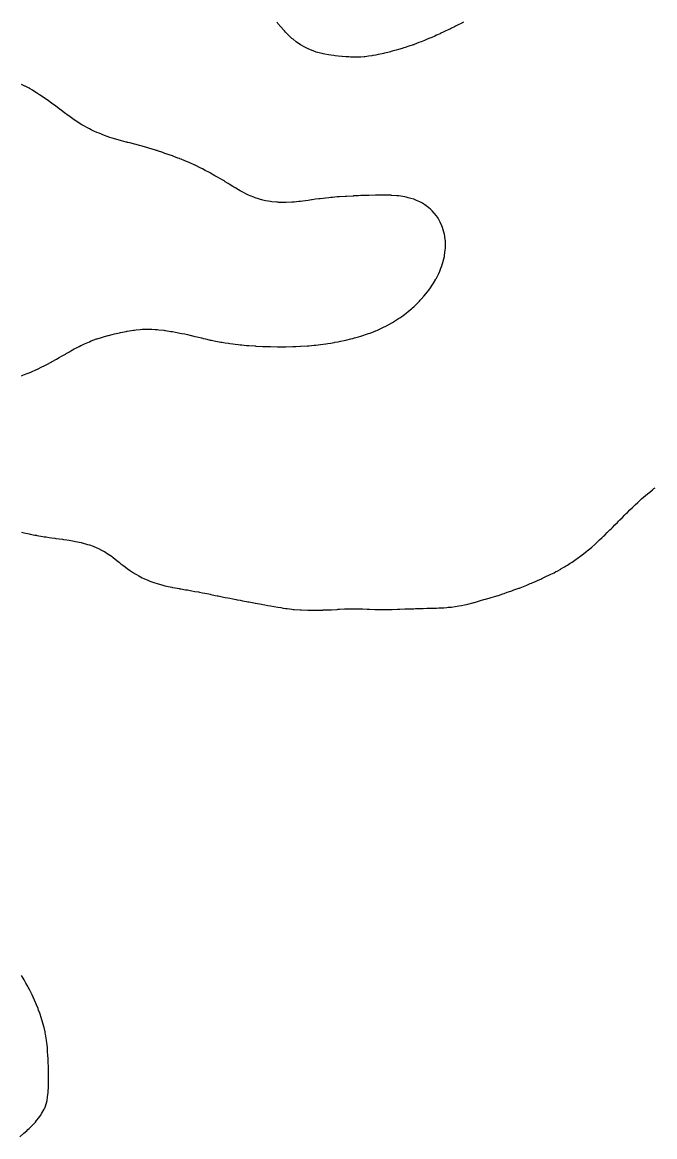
# Model space of a CAD drawing. Extents: x -717078 to -715000, y -984629 to -984000.
# Drawn here: x -715666.4 to -715582.6, y -984148.3 to -984000.5 of the extents above; entities that cross this region are included whole.
import ezdxf

# ---------------------------------------------------------------- set-up
doc = ezdxf.new("R2010")
doc.units = 0
doc.layers.add('buffer_B2_0_1_clip', color=7, linetype='Continuous')

msp = doc.modelspace()

# ---------------------------------------------------------------- linework, layer by layer
at = {"layer": 'buffer_B2_0_1_clip'}
for points in [[(-715607.92, -984000.5), (-715608.3, -984000.7), (-715608.5, -984000.79), (-715608.97, -984001.03), (-715609.09, -984001.09), (-715609.5, -984001.29), (-715609.64, -984001.36), (-715609.93, -984001.5), (-715610.31, -984001.69), (-715610.5, -984001.77), (-715611, -984002), (-715611.01, -984002.01), (-715611.5, -984002.23), (-715611.68, -984002.32), (-715612.1, -984002.5), (-715612.38, -984002.62), (-715612.5, -984002.67), (-715612.8, -984002.8), (-715613.08, -984002.92), (-715613.5, -984003.09), (-715613.8, -984003.2), (-715614.45, -984003.45), (-715614.5, -984003.47), (-715614.52, -984003.48), (-715614.59, -984003.5), (-715615.27, -984003.73), (-715615.5, -984003.81), (-715615.94, -984003.94), (-715616.03, -984003.97), (-715616.5, -984004.11), (-715616.81, -984004.19), (-715617.35, -984004.35), (-715617.5, -984004.39), (-715617.59, -984004.41), (-715617.94, -984004.5), (-715618.39, -984004.61), (-715618.5, -984004.64), (-715618.68, -984004.68), (-715619.21, -984004.79), (-715619.5, -984004.85), (-715619.92, -984004.92), (-715620.06, -984004.94), (-715620.5, -984005.01), (-715620.94, -984005.06), (-715621.07, -984005.07), (-715621.5, -984005.11), (-715621.88, -984005.12), (-715622.12, -984005.12), (-715622.5, -984005.13), (-715622.89, -984005.11), (-715623.1, -984005.1), (-715623.5, -984005.08), (-715623.97, -984005.03), (-715624.03, -984005.03), (-715624.5, -984004.98), (-715624.93, -984004.93), (-715625.09, -984004.91), (-715625.5, -984004.85), (-715625.81, -984004.81), (-715626.28, -984004.72), (-715626.5, -984004.68), (-715626.65, -984004.65), (-715627.25, -984004.5), (-715627.45, -984004.45), (-715627.5, -984004.43), (-715627.62, -984004.38), (-715628.17, -984004.17), (-715628.5, -984004.04), (-715628.85, -984003.85), (-715629.5, -984003.5), (-715629.5, -984003.5), (-715629.5, -984003.5), (-715629.51, -984003.49), (-715630.08, -984003.08), (-715630.5, -984002.76), (-715630.64, -984002.64), (-715630.8, -984002.5), (-715631.16, -984002.16), (-715631.5, -984001.82), (-715631.65, -984001.65), (-715631.78, -984001.5), (-715632.12, -984001.12), (-715632.5, -984000.65), (-715632.56, -984000.56), (-715632.61, -984000.5)], [(-715666.5, -984047.39), (-715666.31, -984047.31), (-715665.87, -984047.13), (-715665.5, -984046.98), (-715665.16, -984046.84), (-715664.6, -984046.6), (-715664.5, -984046.55), (-715664.46, -984046.54), (-715664.38, -984046.5), (-715663.8, -984046.2), (-715663.5, -984046.06), (-715663.13, -984045.87), (-715662.58, -984045.58), (-715662.5, -984045.54), (-715662.47, -984045.53), (-715662.43, -984045.5), (-715661.84, -984045.16), (-715661.5, -984044.96), (-715661.21, -984044.79), (-715660.68, -984044.5), (-715660.57, -984044.43), (-715660.5, -984044.39), (-715660.24, -984044.24), (-715659.94, -984044.06), (-715659.5, -984043.82), (-715659.29, -984043.71), (-715658.85, -984043.5), (-715658.62, -984043.38), (-715658.5, -984043.31), (-715658.15, -984043.15), (-715657.94, -984043.06), (-715657.5, -984042.86), (-715657.24, -984042.76), (-715656.54, -984042.5), (-715656.51, -984042.49), (-715656.5, -984042.48), (-715656.48, -984042.48), (-715655.76, -984042.24), (-715655.5, -984042.15), (-715655.03, -984042.03), (-715654.98, -984042.02), (-715654.5, -984041.89), (-715654.18, -984041.82), (-715653.71, -984041.71), (-715653.5, -984041.67), (-715653.36, -984041.64), (-715652.61, -984041.5), (-715652.52, -984041.48), (-715652.5, -984041.48), (-715652.47, -984041.47), (-715651.66, -984041.34), (-715651.5, -984041.32), (-715651.29, -984041.29), (-715650.76, -984041.24), (-715650.5, -984041.22), (-715650.21, -984041.21), (-715649.8, -984041.2), (-715649.5, -984041.19), (-715649.21, -984041.21), (-715648.76, -984041.24), (-715648.5, -984041.25), (-715648.28, -984041.28), (-715647.65, -984041.35), (-715647.5, -984041.37), (-715647.39, -984041.39), (-715646.69, -984041.5), (-715646.52, -984041.52), (-715646.5, -984041.53), (-715646.47, -984041.53), (-715645.67, -984041.67), (-715645.5, -984041.71), (-715645.24, -984041.76), (-715644.84, -984041.84), (-715644.5, -984041.91), (-715644.02, -984042.02), (-715643.96, -984042.04), (-715643.5, -984042.15), (-715643.22, -984042.22), (-715642.63, -984042.37), (-715642.5, -984042.4), (-715642.42, -984042.42), (-715642.1, -984042.5), (-715641.61, -984042.61), (-715641.5, -984042.64), (-715641.33, -984042.67), (-715640.78, -984042.78), (-715640.5, -984042.84), (-715640.09, -984042.91), (-715639.94, -984042.94), (-715639.5, -984043.01), (-715639.07, -984043.07), (-715638.9, -984043.1), (-715638.5, -984043.15), (-715638.19, -984043.19), (-715637.76, -984043.24), (-715637.5, -984043.27), (-715637.29, -984043.29), (-715636.65, -984043.35), (-715636.5, -984043.36), (-715636.37, -984043.37), (-715635.57, -984043.43), (-715635.5, -984043.43), (-715635.44, -984043.44), (-715634.52, -984043.48), (-715634.5, -984043.48), (-715634.03, -984043.5), (-715633.52, -984043.52), (-715633.5, -984043.52), (-715633.48, -984043.52), (-715632.54, -984043.54), (-715632.5, -984043.54), (-715631.5, -984043.54), (-715631.46, -984043.54), (-715630.52, -984043.52), (-715630.5, -984043.52), (-715630.48, -984043.52), (-715630.12, -984043.5), (-715629.53, -984043.47), (-715629.5, -984043.47), (-715629.47, -984043.47), (-715628.59, -984043.41), (-715628.5, -984043.4), (-715628.39, -984043.39), (-715627.68, -984043.32), (-715627.5, -984043.31), (-715626.5, -984043.19), (-715626.14, -984043.14), (-715625.9, -984043.1), (-715625.5, -984043.04), (-715625.04, -984042.96), (-715624.94, -984042.94), (-715624.5, -984042.87), (-715624.2, -984042.8), (-715623.7, -984042.7), (-715623.5, -984042.66), (-715622.84, -984042.5), (-715622.57, -984042.43), (-715622.5, -984042.41), (-715622.37, -984042.37), (-715621.8, -984042.2), (-715621.5, -984042.12), (-715620.5, -984041.79), (-715620.29, -984041.71), (-715619.73, -984041.5), (-715619.57, -984041.43), (-715619.5, -984041.4), (-715619.32, -984041.32), (-715618.88, -984041.12), (-715618.5, -984040.94), (-715618.21, -984040.79), (-715617.64, -984040.5), (-715617.55, -984040.45), (-715617.5, -984040.42), (-715617.3, -984040.3), (-715616.93, -984040.07), (-715616.5, -984039.8), (-715616.32, -984039.68), (-715616.06, -984039.5), (-715615.74, -984039.26), (-715615.5, -984039.08), (-715615.19, -984038.81), (-715614.81, -984038.5), (-715614.64, -984038.36), (-715614.5, -984038.23), (-715613.75, -984037.5), (-715613.63, -984037.37), (-715613.5, -984037.23), (-715613.16, -984036.84), (-715612.88, -984036.5), (-715612.71, -984036.29), (-715612.5, -984036.02), (-715612.28, -984035.72), (-715612.14, -984035.5), (-715611.89, -984035.11), (-715611.57, -984034.57), (-715611.53, -984034.5), (-715611.52, -984034.48), (-715611.5, -984034.45), (-715611.19, -984033.81), (-715611.05, -984033.5), (-715610.89, -984033.11), (-715610.78, -984032.78), (-715610.67, -984032.5), (-715610.63, -984032.37), (-715610.5, -984031.85), (-715610.43, -984031.57), (-715610.42, -984031.5), (-715610.41, -984031.41), (-715610.31, -984030.69), (-715610.3, -984030.5), (-715610.3, -984030.3), (-715610.3, -984029.7), (-715610.3, -984029.5), (-715610.33, -984029.33), (-715610.43, -984028.57), (-715610.45, -984028.5), (-715610.46, -984028.46), (-715610.5, -984028.32), (-715610.7, -984027.7), (-715610.75, -984027.5), (-715611, -984027), (-715611.01, -984026.99), (-715611.26, -984026.5), (-715611.36, -984026.36), (-715611.5, -984026.18), (-715611.8, -984025.8), (-715612.05, -984025.5), (-715612.28, -984025.28), (-715612.5, -984025.1), (-715612.84, -984024.84), (-715613.33, -984024.5), (-715613.44, -984024.44), (-715613.5, -984024.4), (-715613.67, -984024.33), (-715614.13, -984024.13), (-715614.5, -984023.98), (-715614.87, -984023.87), (-715615.23, -984023.77), (-715615.5, -984023.69), (-715615.67, -984023.67), (-715616.47, -984023.53), (-715616.5, -984023.52), (-715616.52, -984023.52), (-715616.74, -984023.5), (-715617.45, -984023.45), (-715617.5, -984023.44), (-715617.56, -984023.44), (-715618.42, -984023.42), (-715618.5, -984023.42), (-715618.58, -984023.42), (-715619.43, -984023.43), (-715619.5, -984023.43), (-715619.57, -984023.43), (-715620.45, -984023.45), (-715620.5, -984023.45), (-715620.55, -984023.45), (-715621.49, -984023.49), (-715621.5, -984023.49), (-715621.51, -984023.49), (-715621.83, -984023.5), (-715622.47, -984023.53), (-715622.5, -984023.53), (-715622.54, -984023.54), (-715623.41, -984023.59), (-715623.5, -984023.59), (-715623.6, -984023.6), (-715624.35, -984023.65), (-715624.5, -984023.66), (-715624.67, -984023.67), (-715625.27, -984023.73), (-715625.5, -984023.74), (-715625.77, -984023.77), (-715626.19, -984023.81), (-715626.5, -984023.85), (-715626.9, -984023.9), (-715627.08, -984023.92), (-715627.5, -984023.97), (-715627.96, -984024.04), (-715628.05, -984024.05), (-715628.5, -984024.12), (-715628.84, -984024.16), (-715629.21, -984024.21), (-715629.5, -984024.25), (-715629.73, -984024.27), (-715630.34, -984024.34), (-715630.5, -984024.35), (-715630.64, -984024.36), (-715631.39, -984024.39), (-715631.5, -984024.4), (-715631.61, -984024.39), (-715632.38, -984024.38), (-715632.5, -984024.37), (-715632.64, -984024.36), (-715633.3, -984024.3), (-715633.5, -984024.28), (-715633.78, -984024.22), (-715634.16, -984024.16), (-715634.5, -984024.09), (-715634.96, -984023.96), (-715635.09, -984023.91), (-715635.5, -984023.79), (-715635.71, -984023.71), (-715636.18, -984023.5), (-715636.41, -984023.41), (-715636.5, -984023.37), (-715636.76, -984023.24), (-715637.08, -984023.08), (-715637.5, -984022.86), (-715637.73, -984022.73), (-715638.08, -984022.5), (-715638.35, -984022.35), (-715638.5, -984022.27), (-715638.98, -984021.98), (-715639.1, -984021.9), (-715639.5, -984021.65), (-715639.59, -984021.59), (-715639.73, -984021.5), (-715640.22, -984021.22), (-715640.5, -984021.06), (-715640.85, -984020.85), (-715641.43, -984020.5), (-715641.48, -984020.48), (-715641.5, -984020.46), (-715641.58, -984020.42), (-715642.14, -984020.14), (-715642.5, -984019.94), (-715642.79, -984019.79), (-715643.37, -984019.5), (-715643.46, -984019.46), (-715643.5, -984019.44), (-715643.61, -984019.39), (-715644.16, -984019.16), (-715644.5, -984019), (-715644.86, -984018.86), (-715645.34, -984018.66), (-715645.5, -984018.6), (-715645.57, -984018.57), (-715645.75, -984018.5), (-715646.31, -984018.31), (-715646.5, -984018.23), (-715646.91, -984018.09), (-715647.04, -984018.04), (-715647.5, -984017.88), (-715647.78, -984017.78), (-715648.45, -984017.55), (-715648.5, -984017.53), (-715648.52, -984017.52), (-715648.6, -984017.5), (-715649.29, -984017.29), (-715649.5, -984017.22), (-715649.9, -984017.1), (-715650.06, -984017.06), (-715650.5, -984016.93), (-715650.84, -984016.84), (-715651.28, -984016.72), (-715651.5, -984016.66), (-715651.63, -984016.63), (-715652.14, -984016.5), (-715652.43, -984016.43), (-715652.5, -984016.41), (-715652.62, -984016.38), (-715653.23, -984016.23), (-715653.98, -984016.02), (-715654.01, -984016.01), (-715654.5, -984015.86), (-715654.77, -984015.77), (-715655.49, -984015.51), (-715655.5, -984015.51), (-715655.5, -984015.5), (-715655.51, -984015.5), (-715656.22, -984015.22), (-715656.5, -984015.1), (-715656.92, -984014.92), (-715657.25, -984014.75), (-715657.5, -984014.63), (-715657.59, -984014.59), (-715657.74, -984014.5), (-715658.23, -984014.23), (-715658.5, -984014.08), (-715658.86, -984013.86), (-715659.41, -984013.5), (-715659.46, -984013.46), (-715659.5, -984013.44), (-715659.7, -984013.3), (-715660.05, -984013.05), (-715660.5, -984012.73), (-715660.63, -984012.63), (-715660.79, -984012.5), (-715661.2, -984012.2), (-715661.5, -984011.97), (-715661.77, -984011.77), (-715662.11, -984011.5), (-715662.34, -984011.34), (-715662.5, -984011.22), (-715662.92, -984010.92), (-715663.5, -984010.5), (-715663.5, -984010.5), (-715663.5, -984010.5), (-715663.5, -984010.5), (-715664.11, -984010.11), (-715664.5, -984009.85), (-715664.72, -984009.72), (-715665.06, -984009.5), (-715665.34, -984009.34), (-715665.5, -984009.24), (-715665.99, -984008.99), (-715666.04, -984008.96), (-715666.5, -984008.73)], [(-715666.5, -984068.11), (-715666.19, -984068.19), (-715665.7, -984068.3), (-715665.5, -984068.35), (-715665.37, -984068.37), (-715664.71, -984068.5), (-715664.54, -984068.54), (-715664.5, -984068.54), (-715664.45, -984068.55), (-715663.68, -984068.68), (-715663.5, -984068.72), (-715663.24, -984068.76), (-715662.81, -984068.81), (-715662.5, -984068.87), (-715662.07, -984068.93), (-715661.94, -984068.94), (-715661.5, -984069.01), (-715661.06, -984069.06), (-715660.91, -984069.09), (-715660.5, -984069.14), (-715660.19, -984069.19), (-715659.72, -984069.28), (-715659.5, -984069.31), (-715659.34, -984069.34), (-715658.59, -984069.5), (-715658.52, -984069.52), (-715658.5, -984069.52), (-715658.47, -984069.53), (-715657.74, -984069.74), (-715657.5, -984069.81), (-715657, -984070), (-715657, -984070), (-715656.5, -984070.19), (-715656.29, -984070.29), (-715655.89, -984070.5), (-715655.63, -984070.63), (-715655.5, -984070.7), (-715655.02, -984071.02), (-715654.9, -984071.1), (-715654.5, -984071.37), (-715654.43, -984071.43), (-715654.34, -984071.5), (-715653.87, -984071.87), (-715653.5, -984072.14), (-715653.31, -984072.31), (-715653.07, -984072.5), (-715652.74, -984072.74), (-715652.5, -984072.92), (-715652.16, -984073.16), (-715651.67, -984073.5), (-715651.57, -984073.57), (-715651.5, -984073.61), (-715651.26, -984073.74), (-715650.93, -984073.93), (-715650.5, -984074.16), (-715650.27, -984074.27), (-715649.73, -984074.5), (-715649.57, -984074.57), (-715649.5, -984074.6), (-715649.35, -984074.65), (-715648.83, -984074.83), (-715648.5, -984074.95), (-715648.06, -984075.06), (-715647.89, -984075.11), (-715647.5, -984075.22), (-715647.27, -984075.27), (-715646.58, -984075.42), (-715646.5, -984075.44), (-715646.44, -984075.44), (-715646.14, -984075.5), (-715645.6, -984075.6), (-715645.5, -984075.62), (-715645.36, -984075.64), (-715644.75, -984075.75), (-715644.5, -984075.79), (-715644.14, -984075.86), (-715643.9, -984075.9), (-715643.5, -984075.97), (-715643.05, -984076.05), (-715642.92, -984076.08), (-715642.5, -984076.15), (-715642.21, -984076.21), (-715641.68, -984076.32), (-715641.5, -984076.35), (-715641.38, -984076.38), (-715640.82, -984076.5), (-715640.55, -984076.55), (-715640.5, -984076.57), (-715640.42, -984076.58), (-715639.73, -984076.73), (-715639.5, -984076.77), (-715639.16, -984076.84), (-715638.89, -984076.89), (-715638.5, -984076.97), (-715638.06, -984077.06), (-715637.92, -984077.08), (-715637.5, -984077.16), (-715637.22, -984077.22), (-715636.69, -984077.31), (-715636.5, -984077.35), (-715636.37, -984077.37), (-715635.68, -984077.5), (-715635.53, -984077.53), (-715635.5, -984077.53), (-715635.46, -984077.54), (-715634.68, -984077.68), (-715634.5, -984077.71), (-715634.24, -984077.76), (-715633.84, -984077.84), (-715633.5, -984077.9), (-715633.02, -984077.98), (-715632.99, -984077.99), (-715632.5, -984078.07), (-715632.13, -984078.13), (-715631.82, -984078.18), (-715631.5, -984078.23), (-715631.26, -984078.26), (-715630.66, -984078.34), (-715630.5, -984078.36), (-715630.37, -984078.37), (-715629.56, -984078.44), (-715629.5, -984078.44), (-715629.44, -984078.44), (-715628.52, -984078.48), (-715628.5, -984078.48), (-715628.48, -984078.48), (-715627.52, -984078.48), (-715627.5, -984078.48), (-715627.48, -984078.48), (-715626.55, -984078.45), (-715626.5, -984078.44), (-715626.44, -984078.44), (-715625.6, -984078.4), (-715625.5, -984078.4), (-715625.4, -984078.4), (-715624.64, -984078.36), (-715624.5, -984078.35), (-715624.34, -984078.34), (-715623.69, -984078.31), (-715623.5, -984078.3), (-715623.3, -984078.3), (-715622.71, -984078.29), (-715622.5, -984078.29), (-715622.29, -984078.29), (-715621.7, -984078.3), (-715621.5, -984078.3), (-715621.31, -984078.31), (-715620.67, -984078.33), (-715620.5, -984078.34), (-715620.35, -984078.35), (-715619.64, -984078.36), (-715619.5, -984078.37), (-715619.38, -984078.38), (-715618.62, -984078.38), (-715618.5, -984078.38), (-715618.38, -984078.38), (-715617.63, -984078.37), (-715617.5, -984078.37), (-715617.37, -984078.37), (-715616.66, -984078.34), (-715616.5, -984078.34), (-715616.33, -984078.33), (-715615.69, -984078.31), (-715615.5, -984078.3), (-715615.3, -984078.3), (-715614.73, -984078.27), (-715614.5, -984078.27), (-715614.26, -984078.26), (-715613.76, -984078.24), (-715613.5, -984078.24), (-715613.23, -984078.23), (-715612.78, -984078.22), (-715612.5, -984078.21), (-715612.21, -984078.21), (-715611.81, -984078.19), (-715611.5, -984078.19), (-715611.17, -984078.17), (-715610.85, -984078.15), (-715610.5, -984078.14), (-715610.1, -984078.1), (-715609.92, -984078.08), (-715609.5, -984078.05), (-715608.5, -984077.9), (-715608.16, -984077.84), (-715607.75, -984077.75), (-715607.5, -984077.7), (-715607.34, -984077.66), (-715606.68, -984077.5), (-715606.54, -984077.46), (-715606.5, -984077.45), (-715606.43, -984077.43), (-715605.77, -984077.23), (-715605.5, -984077.16), (-715605.01, -984077.01), (-715604.99, -984077.01), (-715604.5, -984076.86), (-715604.22, -984076.78), (-715603.6, -984076.6), (-715603.5, -984076.57), (-715603.45, -984076.55), (-715603.27, -984076.5), (-715602.69, -984076.31), (-715602.5, -984076.24), (-715602.1, -984076.1), (-715601.95, -984076.05), (-715601.5, -984075.89), (-715601.21, -984075.79), (-715600.56, -984075.56), (-715600.5, -984075.54), (-715600.47, -984075.53), (-715600.4, -984075.5), (-715599.5, -984075.13), (-715599.06, -984074.94), (-715598.87, -984074.87), (-715598.5, -984074.71), (-715598.35, -984074.65), (-715597.99, -984074.5), (-715597.66, -984074.34), (-715597.5, -984074.27), (-715597.06, -984074.06), (-715596.98, -984074.02), (-715596.5, -984073.8), (-715596.3, -984073.7), (-715595.89, -984073.5), (-715595.64, -984073.36), (-715595.5, -984073.29), (-715595.01, -984073.01), (-715595, -984073), (-715594.5, -984072.72), (-715594.36, -984072.64), (-715594.12, -984072.5), (-715593.75, -984072.25), (-715593.5, -984072.09), (-715593.15, -984071.85), (-715592.64, -984071.5), (-715592.56, -984071.44), (-715592.5, -984071.4), (-715592.01, -984071.01), (-715592, -984071), (-715591.5, -984070.61), (-715591.44, -984070.56), (-715591.36, -984070.5), (-715590.9, -984070.1), (-715590.5, -984069.75), (-715590.37, -984069.63), (-715590.22, -984069.5), (-715589.86, -984069.14), (-715589.5, -984068.81), (-715589.34, -984068.66), (-715589.17, -984068.5), (-715588.84, -984068.16), (-715588.5, -984067.83), (-715588.33, -984067.67), (-715588.16, -984067.5), (-715587.84, -984067.16), (-715587.5, -984066.82), (-715587.34, -984066.66), (-715587.17, -984066.5), (-715586.84, -984066.16), (-715586.5, -984065.83), (-715586.34, -984065.66), (-715586.16, -984065.5), (-715585.83, -984065.17), (-715585.5, -984064.85), (-715585.32, -984064.68), (-715585.12, -984064.5), (-715584.8, -984064.2), (-715584.5, -984063.92), (-715584.28, -984063.72), (-715584.02, -984063.5), (-715583.75, -984063.25), (-715583.5, -984063.05), (-715583.2, -984062.8), (-715582.84, -984062.5), (-715582.65, -984062.35), (-715582.5, -984062.22)], [(-715666.7, -984148.3), (-715666.17, -984147.83), (-715665.79, -984147.5), (-715665.65, -984147.35), (-715665.5, -984147.21), (-715665.14, -984146.86), (-715664.79, -984146.5), (-715664.65, -984146.35), (-715664.5, -984146.16), (-715664.2, -984145.8), (-715663.99, -984145.5), (-715663.81, -984145.19), (-715663.5, -984144.65), (-715663.44, -984144.56), (-715663.41, -984144.5), (-715663.37, -984144.37), (-715663.2, -984143.8), (-715663.11, -984143.5), (-715663.05, -984143.05), (-715663.04, -984142.96), (-715662.97, -984142.5), (-715662.95, -984142.05), (-715662.94, -984141.94), (-715662.92, -984141.5), (-715662.91, -984141.09), (-715662.92, -984140.92), (-715662.91, -984140.5), (-715662.92, -984140.08), (-715662.92, -984139.92), (-715662.93, -984139.5), (-715662.94, -984139.06), (-715662.94, -984138.94), (-715662.96, -984138.5), (-715662.98, -984138.02), (-715662.98, -984137.98), (-715663, -984137.5), (-715663.03, -984137.03), (-715663.04, -984136.96), (-715663.07, -984136.5), (-715663.11, -984136.11), (-715663.14, -984135.86), (-715663.18, -984135.5), (-715663.23, -984135.23), (-715663.32, -984134.68), (-715663.35, -984134.5), (-715663.37, -984134.37), (-715663.5, -984133.81), (-715663.56, -984133.56), (-715663.57, -984133.5), (-715663.61, -984133.39), (-715663.79, -984132.79), (-715663.88, -984132.5), (-715664.04, -984132.04), (-715664.08, -984131.92), (-715664.23, -984131.5), (-715664.3, -984131.3), (-715664.5, -984130.8), (-715664.59, -984130.59), (-715664.63, -984130.5), (-715665.09, -984129.5), (-715665.23, -984129.23), (-715665.5, -984128.68), (-715665.56, -984128.56), (-715665.6, -984128.5), (-715665.72, -984128.28), (-715665.92, -984127.92), (-715666.16, -984127.5), (-715666.28, -984127.28), (-715666.5, -984126.91)]]:
    msp.add_lwpolyline(points, dxfattribs=at)

doc.saveas('drawing.dxf')
